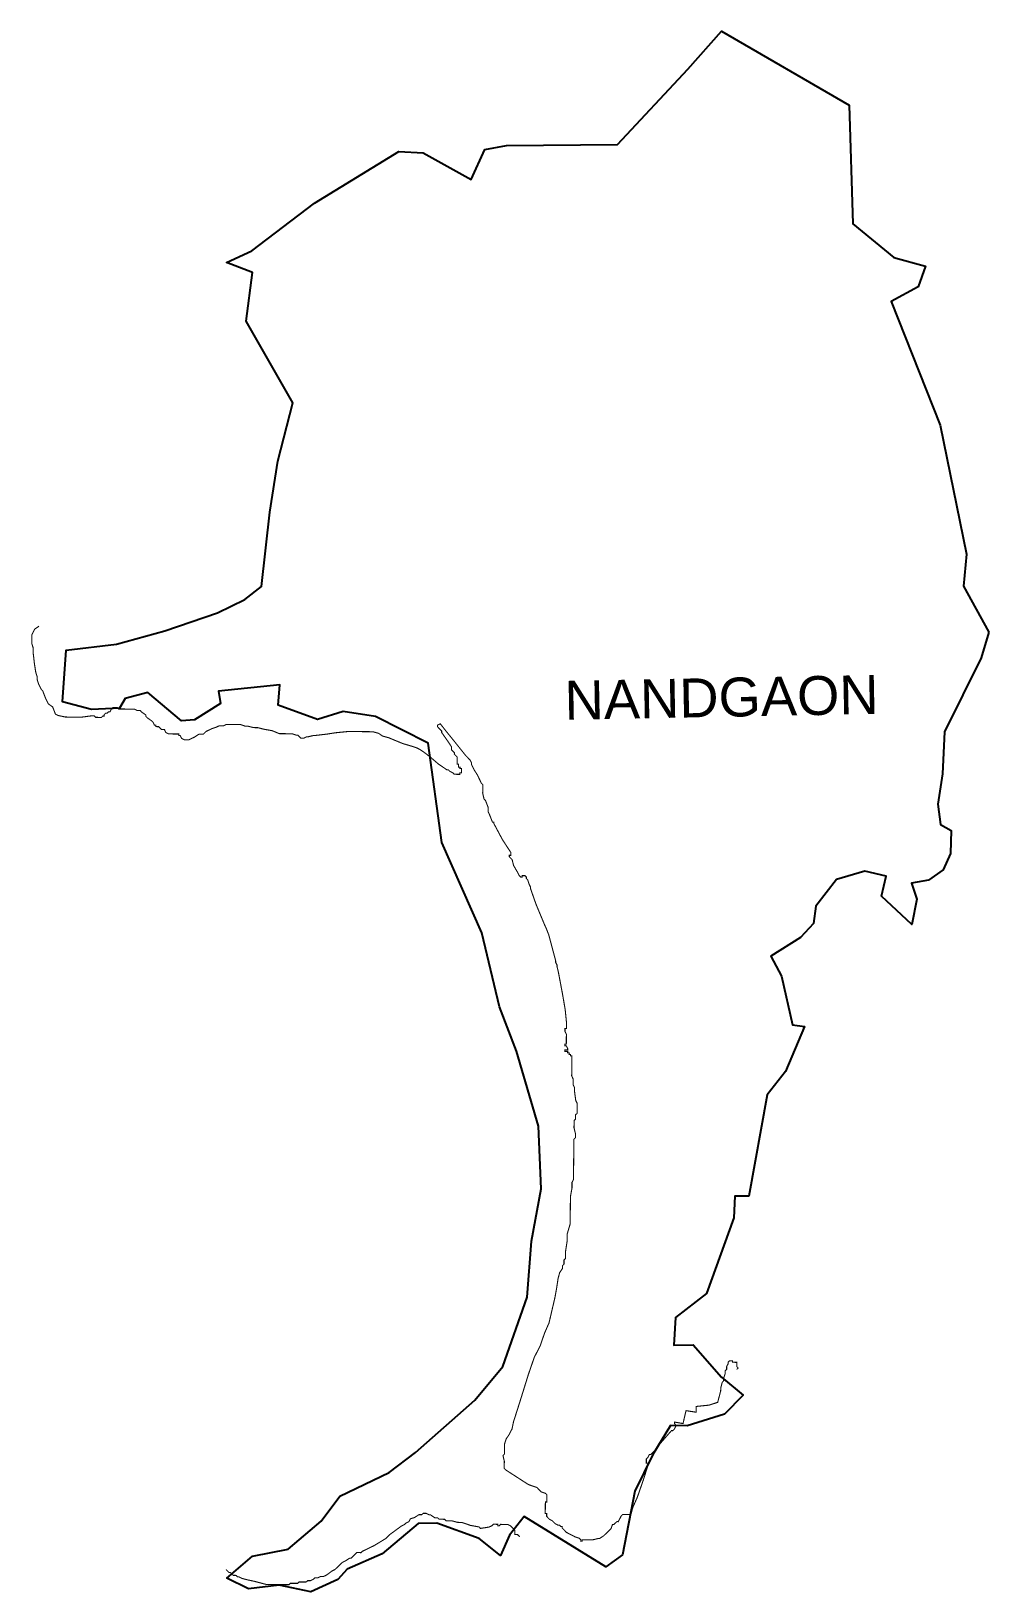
# Model space of a CAD drawing. Header units: metres. Extents: x 279473 to 282149, y 2032555 to 2036914.
import ezdxf

# ---------------------------------------------------------------- set-up
doc = ezdxf.new("R2010")
doc.units = ezdxf.units.M
for name, color, linetype in [('HIGH TIDE LINE', 6, 'Continuous'), ('village', 3, 'Continuous'), ('VILLAGE NAME', 250, 'Continuous')]:
    doc.layers.add(name, color=color, linetype=linetype)
doc.styles.get("Standard").update_dxf_attribs({"font": 'calibri.ttf'})

msp = doc.modelspace()

# ---------------------------------------------------------------- linework, layer by layer
at = {"layer": 'HIGH TIDE LINE', "lineweight": 0}
for points in [[(281444.4, 2033176, 3.01, 3.01, 0), (281448.4, 2033179.9, 3.01, 3.01, 0), (281444.5, 2033184, 3.01, 3.01, 0), (281444.6, 2033192, 3.01, 3.01, 0), (281444.6, 2033196, 3.01, 3.01, 0), (281436.6, 2033196.1, 3.01, 3.01, 0), (281432.6, 2033196.2, 3.01, 3.01, 0), (281432.6, 2033200.2, 3.01, 3.01, 0), (281428.6, 2033200.2, 3.01, 3.01, 0), (281424.6, 2033200.3, 3.01, 3.01, 0), (281420.5, 2033196.3, 3.01, 3.01, 0), (281420.5, 2033192.3, 3.01, 3.01, 0), (281416.4, 2033184.3, 3.01, 3.01, 0), (281416.3, 2033176.3, 3.01, 3.01, 0), (281412.2, 2033172.3, 3.01, 3.01, 0), (281412.1, 2033164.2, 3.01, 3.01, 0), (281408, 2033152.2, 3.01, 3.01, 0), (281407.9, 2033144.2, 3.01, 3.01, 0), (281403.9, 2033140.2, 3.01, 3.01, 0), (281399.7, 2033124.2, 3.01, 3.01, 0), (281399.6, 2033116.2, 3.01, 3.01, 0), (281391.2, 2033084.2, 3.01, 3.01, 0), (281367.1, 2033076.4, 3.01, 3.01, 0), (281330.9, 2033072.7, 3.01, 3.01, 0), (281330.7, 2033056.7, 3.01, 3.01, 0), (281302.7, 2033061, 3.01, 3.01, 0), (281294.3, 2033024.9, 3.01, 3.01, 0), (281270.2, 2033029.2, 3.01, 3.01, 0), (281270.2, 2033025.2, 3.01, 3.01, 0), (281274.2, 2033021.1, 3.01, 3.01, 0), (281274.1, 2033017.1, 3.01, 3.01, 0), (281270, 2033009.1, 3.01, 3.01, 0), (281266, 2033005.2, 3.01, 3.01, 0), (281262, 2033005.2, 3.01, 3.01, 0), (281224.5, 2032962, 3.01, 3.01, 0), (281220.4, 2032954.1, 3.01, 3.01, 0), (281212.2, 2032946.2, 3.01, 3.01, 0), (281208.2, 2032942.2, 3.01, 3.01, 0), (281204.1, 2032938.3, 3.01, 3.01, 0), (281200.1, 2032938.3, 3.01, 3.01, 0), (281196, 2032930.3, 3.01, 3.01, 0), (281191.9, 2032926.4, 3.01, 3.01, 0), (281191.8, 2032914.4, 3.01, 3.01, 0), (281195.8, 2032914.3, 3.01, 3.01, 0), (281195.7, 2032906.3, 3.01, 3.01, 0), (281183.1, 2032866.4, 3.01, 3.01, 0), (281166.4, 2032818.5, 3.01, 3.01, 0), (281154, 2032790.6, 3.01, 3.01, 0), (281149.8, 2032774.6, 3.01, 3.01, 0), (281145.7, 2032770.6, 3.01, 3.01, 0), (281125.7, 2032770.9, 3.01, 3.01, 0), (281121.6, 2032766.9, 3.01, 3.01, 0), (281113.4, 2032751, 3.01, 3.01, 0), (281109.4, 2032751.1, 3.01, 3.01, 0), (281105.3, 2032747.1, 3.01, 3.01, 0), (281101.3, 2032743.2, 3.01, 3.01, 0), (281097.3, 2032743.2, 3.01, 3.01, 0), (281093.1, 2032731.2, 3.01, 3.01, 0), (281080.9, 2032719.4, 3.01, 3.01, 0), (281072.8, 2032711.5, 3.01, 3.01, 0), (281060.7, 2032703.6, 3.01, 3.01, 0), (281056.7, 2032703.7, 3.01, 3.01, 0), (281040.6, 2032699.9, 3.01, 3.01, 0), (281012.5, 2032700.2, 3.01, 3.01, 0), (281012.5, 2032696.2, 3.01, 3.01, 0), (281008.4, 2032696.3, 3.01, 3.01, 0), (281008.5, 2032700.3, 3.01, 3.01, 0), (281004.5, 2032704.4, 3.01, 3.01, 0), (280992.6, 2032708.5, 3.01, 3.01, 0), (280976.6, 2032716.8, 3.01, 3.01, 0), (280968.7, 2032720.9, 3.01, 3.01, 0), (280964.7, 2032724.9, 3.01, 3.01, 0), (280956.8, 2032733.1, 3.01, 3.01, 0), (280956.9, 2032737.1, 3.01, 3.01, 0), (280952.9, 2032737.1, 3.01, 3.01, 0), (280948.9, 2032741.2, 3.01, 3.01, 0), (280944.9, 2032741.2, 3.01, 3.01, 0), (280936.9, 2032745.4, 3.01, 3.01, 0), (280933, 2032749.4, 3.01, 3.01, 0), (280929, 2032753.5, 3.01, 3.01, 0), (280921.1, 2032757.6, 3.01, 3.01, 0), (280913.2, 2032765.7, 3.01, 3.01, 0), (280913.3, 2032773.7, 3.01, 3.01, 0), (280909.3, 2032773.8, 3.01, 3.01, 0), (280909.7, 2032805.9, 3.01, 3.01, 0), (280913.7, 2032805.8, 3.01, 3.01, 0), (280914, 2032825.9, 3.01, 3.01, 0), (280910, 2032829.9, 3.01, 3.01, 0), (280898, 2032834.1, 3.01, 3.01, 0), (280890.1, 2032842.2, 3.01, 3.01, 0), (280886.2, 2032846.3, 3.01, 3.01, 0), (280862.2, 2032854.6, 3.01, 3.01, 0), (280798.6, 2032895.6, 3.01, 3.01, 0), (280794.7, 2032899.6, 3.01, 3.01, 0), (280794.9, 2032919.7, 3.01, 3.01, 0), (280791.2, 2032935.8, 3.01, 3.01, 0), (280795.2, 2032939.7, 3.01, 3.01, 0), (280795.6, 2032967.8, 3.01, 3.01, 0), (280800, 2032981.9, 3.01, 3.01, 0), (280808.2, 2032993.9, 3.01, 3.01, 0), (280816.4, 2033009.8, 3.01, 3.01, 0), (280820.6, 2033029.9, 3.01, 3.01, 0), (280837.2, 2033081.9, 3.01, 3.01, 0), (280849.7, 2033121.9, 3.01, 3.01, 0), (280862.1, 2033161.9, 3.01, 3.01, 0), (280878.7, 2033210, 3.01, 3.01, 0), (280895.1, 2033241.9, 3.01, 3.01, 0), (280907.5, 2033277.9, 3.01, 3.01, 0), (280919.8, 2033305.9, 3.01, 3.01, 0), (280928.2, 2033341.9, 3.01, 3.01, 0), (280936.6, 2033378, 3.01, 3.01, 0), (280940.9, 2033402, 3.01, 3.01, 0), (280945.2, 2033430.1, 3.01, 3.01, 0), (280949.4, 2033446.1, 3.01, 3.01, 0), (280957.5, 2033458.1, 3.01, 3.01, 0), (280957.6, 2033466.1, 3.01, 3.01, 0), (280961.7, 2033470.1, 3.01, 3.01, 0), (280961.8, 2033482.1, 3.01, 3.01, 0), (280965.9, 2033486.1, 3.01, 3.01, 0), (280966.1, 2033506.2, 3.01, 3.01, 0), (280970.4, 2033534.2, 3.01, 3.01, 0), (280970.6, 2033554.3, 3.01, 3.01, 0), (280978.9, 2033582.3, 3.01, 3.01, 0), (280979.7, 2033658.6, 3.01, 3.01, 0), (280984, 2033682.7, 3.01, 3.01, 0), (280984.1, 2033698.7, 3.01, 3.01, 0), (280988.2, 2033706.7, 3.01, 3.01, 0), (280989.4, 2033819.1, 3.01, 3.01, 0), (280993.5, 2033823.1, 3.01, 3.01, 0), (280993.6, 2033835.1, 3.01, 3.01, 0), (280989.7, 2033851.2, 3.01, 3.01, 0), (280989.9, 2033871.3, 3.01, 3.01, 0), (280994, 2033875.3, 3.01, 3.01, 0), (280994.1, 2033887.3, 3.01, 3.01, 0), (280998.2, 2033891.3, 3.01, 3.01, 0), (280998.5, 2033919.4, 3.01, 3.01, 0), (280994.5, 2033927.5, 3.01, 3.01, 0), (280990.8, 2033955.6, 3.01, 3.01, 0), (280990.9, 2033963.7, 3.01, 3.01, 0), (280987, 2033971.7, 3.01, 3.01, 0), (280987.1, 2033987.8, 3.01, 3.01, 0), (280983.2, 2033995.9, 3.01, 3.01, 0), (280983.8, 2034052.1, 3.01, 3.01, 0), (280979.8, 2034052.1, 3.01, 3.01, 0), (280979.8, 2034056.1, 3.01, 3.01, 0), (280975.8, 2034056.2, 3.01, 3.01, 0), (280975.9, 2034060.2, 3.01, 3.01, 0), (280971.8, 2034060.2, 3.01, 3.01, 0), (280971.9, 2034064.2, 3.01, 3.01, 0), (280963.9, 2034064.3, 3.01, 3.01, 0), (280963.9, 2034068.3, 3.01, 3.01, 0), (280971.9, 2034068.3, 3.01, 3.01, 0), (280972, 2034072.3, 3.01, 3.01, 0), (280968, 2034080.3, 3.01, 3.01, 0), (280964, 2034080.4, 3.01, 3.01, 0), (280964.1, 2034084.4, 3.01, 3.01, 0), (280968.1, 2034084.4, 3.01, 3.01, 0), (280968.4, 2034112.5, 3.01, 3.01, 0), (280964.4, 2034120.5, 3.01, 3.01, 0), (280964.5, 2034128.6, 3.01, 3.01, 0), (280968.5, 2034128.5, 3.01, 3.01, 0), (280968.7, 2034144.6, 3.01, 3.01, 0), (280965.1, 2034180.8, 3.01, 3.01, 0), (280957.5, 2034225, 3.01, 3.01, 0), (280946.1, 2034285.4, 3.01, 3.01, 0), (280942.2, 2034301.5, 3.01, 3.01, 0), (280942.3, 2034305.5, 3.01, 3.01, 0), (280938.3, 2034313.5, 3.01, 3.01, 0), (280938.4, 2034317.6, 3.01, 3.01, 0), (280919.1, 2034390, 3.01, 3.01, 0), (280911.2, 2034410.2, 3.01, 3.01, 0), (280907.3, 2034418.3, 3.01, 3.01, 0), (280895.6, 2034446.5, 3.01, 3.01, 0), (280883.8, 2034474.7, 3.01, 3.01, 0), (280868.2, 2034519, 3.01, 3.01, 0), (280868.3, 2034523.1, 3.01, 3.01, 0), (280864.3, 2034531.1, 3.01, 3.01, 0), (280860.4, 2034543.2, 3.01, 3.01, 0), (280856.5, 2034547.3, 3.01, 3.01, 0), (280856.5, 2034551.3, 3.01, 3.01, 0), (280852.5, 2034555.3, 3.01, 3.01, 0), (280844.5, 2034555.4, 3.01, 3.01, 0), (280844.5, 2034551.4, 3.01, 3.01, 0), (280840.5, 2034551.5, 3.01, 3.01, 0), (280836.5, 2034555.5, 3.01, 3.01, 0), (280832.6, 2034563.6, 3.01, 3.01, 0), (280820.7, 2034583.8, 3.01, 3.01, 0), (280816.9, 2034599.9, 3.01, 3.01, 0), (280808.9, 2034608, 3.01, 3.01, 0), (280809, 2034612, 3.01, 3.01, 0), (280813, 2034612, 3.01, 3.01, 0), (280813.1, 2034620, 3.01, 3.01, 0), (280789.4, 2034656.4, 3.01, 3.01, 0), (280765.7, 2034700.8, 3.01, 3.01, 0), (280765.8, 2034704.8, 3.01, 3.01, 0), (280761.8, 2034704.9, 3.01, 3.01, 0), (280753.9, 2034725, 3.01, 3.01, 0), (280750, 2034733.1, 3.01, 3.01, 0), (280750.1, 2034745.1, 3.01, 3.01, 0), (280742.3, 2034765.3, 3.01, 3.01, 0), (280738.3, 2034769.3, 3.01, 3.01, 0), (280734.5, 2034785.4, 3.01, 3.01, 0), (280734.7, 2034809.5, 3.01, 3.01, 0), (280730.8, 2034813.6, 3.01, 3.01, 0), (280719, 2034837.8, 3.01, 3.01, 0), (280711.1, 2034849.9, 3.01, 3.01, 0), (280703.2, 2034866.1, 3.01, 3.01, 0), (280703.3, 2034870.1, 3.01, 3.01, 0), (280699.3, 2034878.2, 3.01, 3.01, 0), (280691.4, 2034886.3, 3.01, 3.01, 0), (280687.4, 2034890.3, 3.01, 3.01, 0), (280651.7, 2034934.9, 3.01, 3.01, 0), (280631.9, 2034959.2, 3.01, 3.01, 0), (280616.1, 2034979.4, 3.01, 3.01, 0), (280608, 2034975.5, 3.01, 3.01, 0), (280608, 2034971.5, 3.01, 3.01, 0), (280619.9, 2034959.3, 3.01, 3.01, 0), (280619.8, 2034955.3, 3.01, 3.01, 0), (280639.6, 2034927, 3.01, 3.01, 0), (280647.5, 2034914.8, 3.01, 3.01, 0), (280647.4, 2034906.8, 3.01, 3.01, 0), (280651.4, 2034902.8, 3.01, 3.01, 0), (280655.4, 2034898.7, 3.01, 3.01, 0), (280655.3, 2034894.7, 3.01, 3.01, 0), (280659.3, 2034890.6, 3.01, 3.01, 0), (280663.3, 2034886.6, 3.01, 3.01, 0), (280663.1, 2034866.5, 3.01, 3.01, 0), (280667.1, 2034866.5, 3.01, 3.01, 0), (280667, 2034858.4, 3.01, 3.01, 0), (280671, 2034858.4, 3.01, 3.01, 0), (280671, 2034854.4, 3.01, 3.01, 0), (280675, 2034854.3, 3.01, 3.01, 0), (280674.9, 2034842.3, 3.01, 3.01, 0), (280670.9, 2034842.3, 3.01, 3.01, 0), (280670.8, 2034838.3, 3.01, 3.01, 0), (280654.8, 2034838.5, 3.01, 3.01, 0), (280650.8, 2034842.5, 3.01, 3.01, 0), (280642.8, 2034846.6, 3.01, 3.01, 0), (280638.8, 2034850.7, 3.01, 3.01, 0), (280634.8, 2034850.7, 3.01, 3.01, 0), (280610.9, 2034867, 3.01, 3.01, 0), (280587, 2034887.4, 3.01, 3.01, 0), (280571.1, 2034899.6, 3.01, 3.01, 0), (280559.1, 2034907.7, 3.01, 3.01, 0), (280551.1, 2034911.8, 3.01, 3.01, 0), (280539.1, 2034916, 3.01, 3.01, 0), (280511.1, 2034924.3, 3.01, 3.01, 0), (280471.1, 2034940.8, 3.01, 3.01, 0), (280455.1, 2034945, 3.01, 3.01, 0), (280443.2, 2034953.1, 3.01, 3.01, 0), (280427.2, 2034957.3, 3.01, 3.01, 0), (280358.9, 2034958, 3.01, 3.01, 0), (280322.7, 2034954.4, 3.01, 3.01, 0), (280298.6, 2034950.6, 3.01, 3.01, 0), (280266.5, 2034946.9, 3.01, 3.01, 0), (280262.4, 2034947, 3.01, 3.01, 0), (280246.3, 2034943.1, 3.01, 3.01, 0), (280242.3, 2034943.2, 3.01, 3.01, 0), (280234.3, 2034939.2, 3.01, 3.01, 0), (280226.2, 2034939.3, 3.01, 3.01, 0), (280218.3, 2034947.4, 3.01, 3.01, 0), (280214.3, 2034947.5, 3.01, 3.01, 0), (280202.3, 2034951.6, 3.01, 3.01, 0), (280166.1, 2034952, 3.01, 3.01, 0), (280146.2, 2034960.2, 3.01, 3.01, 0), (280122.1, 2034964.5, 3.01, 3.01, 0), (280106.1, 2034968.7, 3.01, 3.01, 0), (280094.1, 2034968.8, 3.01, 3.01, 0), (280078, 2034973, 3.01, 3.01, 0), (280070, 2034973.1, 3.01, 3.01, 0), (280058, 2034977.2, 3.01, 3.01, 0), (280017.9, 2034977.6, 3.01, 3.01, 0), (280009.8, 2034973.7, 3.01, 3.01, 0), (279997.8, 2034973.8, 3.01, 3.01, 0), (279989.7, 2034969.9, 3.01, 3.01, 0), (279977.6, 2034966, 3.01, 3.01, 0), (279961.5, 2034958.1, 3.01, 3.01, 0), (279953.4, 2034950.2, 3.01, 3.01, 0), (279941.3, 2034950.3, 3.01, 3.01, 0), (279929.2, 2034942.4, 3.01, 3.01, 0), (279921.1, 2034938.5, 3.01, 3.01, 0), (279913, 2034934.5, 3.01, 3.01, 0), (279901, 2034934.7, 3.01, 3.01, 0), (279893, 2034938.8, 3.01, 3.01, 0), (279889.1, 2034946.8, 3.01, 3.01, 0), (279885.1, 2034946.9, 3.01, 3.01, 0), (279885.1, 2034950.9, 3.01, 3.01, 0), (279857, 2034951.2, 3.01, 3.01, 0), (279849, 2034955.3, 3.01, 3.01, 0), (279845.1, 2034963.4, 3.01, 3.01, 0), (279837.1, 2034963.4, 3.01, 3.01, 0), (279833.1, 2034967.5, 3.01, 3.01, 0), (279829.1, 2034971.5, 3.01, 3.01, 0), (279821.1, 2034971.6, 3.01, 3.01, 0), (279821.1, 2034975.6, 3.01, 3.01, 0), (279817.1, 2034975.7, 3.01, 3.01, 0), (279813.2, 2034983.8, 3.01, 3.01, 0), (279809.2, 2034987.8, 3.01, 3.01, 0), (279797.3, 2034996, 3.01, 3.01, 0), (279793.3, 2035000, 3.01, 3.01, 0), (279793.3, 2035004, 3.01, 3.01, 0), (279781.4, 2035012.2, 3.01, 3.01, 0), (279777.4, 2035016.3, 3.01, 3.01, 0), (279769.4, 2035016.3, 3.01, 3.01, 0), (279761.4, 2035020.4, 3.01, 3.01, 0), (279717.2, 2035020.9, 3.01, 3.01, 0), (279713.3, 2035025, 3.01, 3.01, 0), (279701.2, 2035025.1, 3.01, 3.01, 0), (279701.2, 2035021.1, 3.01, 3.01, 0), (279697.2, 2035021.1, 3.01, 3.01, 0), (279693.1, 2035013.1, 3.01, 3.01, 0), (279689, 2035013.2, 3.01, 3.01, 0), (279685, 2035009.2, 3.01, 3.01, 0), (279681, 2035009.2, 3.01, 3.01, 0), (279676.9, 2035005.3, 3.01, 3.01, 0), (279676.9, 2035001.2, 3.01, 3.01, 0), (279672.9, 2035001.3, 3.01, 3.01, 0), (279668.8, 2034997.3, 3.01, 3.01, 0), (279652.7, 2034997.5, 3.01, 3.01, 0), (279648.8, 2035001.5, 3.01, 3.01, 0), (279640.7, 2035001.6, 3.01, 3.01, 0), (279612.6, 2034997.9, 3.01, 3.01, 0), (279568.4, 2034998.4, 3.01, 3.01, 0), (279548.4, 2035002.6, 3.01, 3.01, 0), (279540.4, 2035006.7, 3.01, 3.01, 0), (279532.6, 2035026.8, 3.01, 3.01, 0), (279520.7, 2035035, 3.01, 3.01, 0), (279512.8, 2035051.1, 3.01, 3.01, 0), (279505, 2035071.3, 3.01, 3.01, 0), (279501, 2035075.3, 3.01, 3.01, 0), (279497.1, 2035083.4, 3.01, 3.01, 0), (279493.1, 2035091.5, 3.01, 3.01, 0), (279489.3, 2035103.6, 3.01, 3.01, 0), (279489.3, 2035111.6, 3.01, 3.01, 0), (279485.4, 2035123.7, 3.01, 3.01, 0), (279481.7, 2035147.8, 3.01, 3.01, 0), (279478, 2035180, 3.01, 3.01, 0), (279478.1, 2035192, 3.01, 3.01, 0), (279474.2, 2035204.1, 3.01, 3.01, 0), (279474.5, 2035228.2, 3.01, 3.01, 0), (279478.6, 2035236.2, 3.01, 3.01, 0), (279482.7, 2035244.2, 3.01, 3.01, 0), (279494.8, 2035252.1, 3.01, 3.01, 0)], [(280017.2, 2032617.3, 3.01, 3.01, 0), (280021.1, 2032613.3, 3.01, 3.01, 0), (280025.1, 2032609.2, 3.01, 3.01, 0), (280029.1, 2032609.1, 3.01, 3.01, 0), (280033, 2032605.1, 3.01, 3.01, 0), (280037, 2032601, 3.01, 3.01, 0), (280045, 2032600.9, 3.01, 3.01, 0), (280049, 2032596.9, 3.01, 3.01, 0), (280053, 2032596.8, 3.01, 3.01, 0), (280060.9, 2032592.7, 3.01, 3.01, 0), (280076.9, 2032588.5, 3.01, 3.01, 0), (280096.9, 2032584.2, 3.01, 3.01, 0), (280128.9, 2032575.7, 3.01, 3.01, 0), (280193, 2032574.9, 3.01, 3.01, 0), (280197.1, 2032578.8, 3.01, 3.01, 0), (280217.1, 2032578.6, 3.01, 3.01, 0), (280221.2, 2032582.5, 3.01, 3.01, 0), (280241.2, 2032582.3, 3.01, 3.01, 0), (280245.3, 2032586.2, 3.01, 3.01, 0), (280253.3, 2032586.1, 3.01, 3.01, 0), (280261.3, 2032590, 3.01, 3.01, 0), (280265.4, 2032594, 3.01, 3.01, 0), (280273.4, 2032593.8, 3.01, 3.01, 0), (280281.5, 2032597.8, 3.01, 3.01, 0), (280289.5, 2032597.6, 3.01, 3.01, 0), (280297.6, 2032601.5, 3.01, 3.01, 0), (280313.8, 2032613.4, 3.01, 3.01, 0), (280321.8, 2032617.3, 3.01, 3.01, 0), (280330, 2032625.2, 3.01, 3.01, 0), (280338.1, 2032633.1, 3.01, 3.01, 0), (280342.2, 2032637, 3.01, 3.01, 0), (280350.2, 2032640.9, 3.01, 3.01, 0), (280362.4, 2032648.8, 3.01, 3.01, 0), (280366.4, 2032648.7, 3.01, 3.01, 0), (280370.4, 2032652.7, 3.01, 3.01, 0), (280378.6, 2032660.6, 3.01, 3.01, 0), (280382.6, 2032664.6, 3.01, 3.01, 0), (280394.6, 2032664.4, 3.01, 3.01, 0), (280398.7, 2032668.4, 3.01, 3.01, 0), (280431, 2032684, 3.01, 3.01, 0), (280463.3, 2032703.6, 3.01, 3.01, 0), (280475.5, 2032715.4, 3.01, 3.01, 0), (280507.9, 2032739.1, 3.01, 3.01, 0), (280516, 2032743, 3.01, 3.01, 0), (280520, 2032746.9, 3.01, 3.01, 0), (280528.1, 2032750.8, 3.01, 3.01, 0), (280532.2, 2032758.8, 3.01, 3.01, 0), (280544.3, 2032762.6, 3.01, 3.01, 0), (280556.4, 2032770.5, 3.01, 3.01, 0), (280564.4, 2032770.4, 3.01, 3.01, 0), (280568.5, 2032774.3, 3.01, 3.01, 0), (280576.5, 2032774.2, 3.01, 3.01, 0), (280584.5, 2032770.1, 3.01, 3.01, 0), (280588.5, 2032770.1, 3.01, 3.01, 0), (280600.4, 2032761.9, 3.01, 3.01, 0), (280608.4, 2032761.8, 3.01, 3.01, 0), (280612.4, 2032757.7, 3.01, 3.01, 0), (280628.4, 2032757.5, 3.01, 3.01, 0), (280632.4, 2032753.4, 3.01, 3.01, 0), (280648.4, 2032753.2, 3.01, 3.01, 0), (280664.4, 2032749, 3.01, 3.01, 0), (280676.4, 2032748.8, 3.01, 3.01, 0), (280700.3, 2032740.5, 3.01, 3.01, 0), (280724.3, 2032736.2, 3.01, 3.01, 0), (280728.3, 2032732.1, 3.01, 3.01, 0), (280752.4, 2032735.8, 3.01, 3.01, 0), (280760.5, 2032739.7, 3.01, 3.01, 0), (280764.5, 2032743.7, 3.01, 3.01, 0), (280776.6, 2032743.5, 3.01, 3.01, 0), (280776.5, 2032739.5, 3.01, 3.01, 0), (280780.5, 2032739.4, 3.01, 3.01, 0), (280784.6, 2032743.4, 3.01, 3.01, 0), (280804.6, 2032743.1, 3.01, 3.01, 0), (280812.6, 2032739, 3.01, 3.01, 0), (280816.5, 2032734.9, 3.01, 3.01, 0), (280820.5, 2032730.9, 3.01, 3.01, 0), (280824.4, 2032726.8, 3.01, 3.01, 0), (280824.3, 2032714.8, 3.01, 3.01, 0), (280832.3, 2032714.7, 3.01, 3.01, 0), (280836.3, 2032710.6, 3.01, 3.01, 0), (280838.2, 2032708.6, 3.01, 3.01, 0)]]:
    msp.add_lwpolyline(points, format="xyseb", dxfattribs=at)
at = {"layer": 'village', "color": 3}
msp.add_polyline3d([(282148.9, 2035235.7, 0), (282127.2, 2035163.6, 0), (282024.7, 2034957.3, 0), (282019.3, 2034839.6, 0), (282006, 2034755.1, 0), (282014.3, 2034697.9, 0), (282043.4, 2034681.4, 0), (282042.2, 2034617.3, 0), (282020.9, 2034571.8, 0), (281979.9, 2034543, 0), (281933, 2034534.1, 0), (281947.4, 2034489.3, 0), (281933.6, 2034419.1, 0), (281848.6, 2034497.7, 0), (281862, 2034553.8, 0), (281802.7, 2034567.6, 0), (281723.4, 2034545, 0), (281665.9, 2034469.8, 0), (281658.5, 2034421.7, 0), (281622.4, 2034383, 0), (281539.7, 2034330.6, 0), (281569.3, 2034274.7, 0), (281600.7, 2034138.4, 0), (281634.2, 2034133.9, 0), (281581.1, 2034007.9, 0), (281529.9, 2033943.1, 0), (281478.3, 2033660.2, 0), (281439.1, 2033659.8, 0), (281436.4, 2033599.5, 0), (281359.5, 2033387.8, 0), (281272.9, 2033321.2, 0), (281268.2, 2033243.6, 0), (281322.4, 2033244.9, 0), (281401.4, 2033154.7, 0), (281462.8, 2033103.8, 0), (281409.8, 2033051.2, 0), (281305.6, 2033018.4, 0), (281259.6, 2033019.2, 0), (281210.2, 2032938.4, 0), (281159.6, 2032836, 0), (281125.2, 2032657.9, 0), (281078.3, 2032624.7, 0), (280850, 2032765.6, 0), (280809.7, 2032713.5, 0), (280784, 2032656.2, 0), (280724.5, 2032704.1, 0), (280606.4, 2032746.8, 0), (280554.2, 2032746.2, 0), (280453.7, 2032661.4, 0), (280355.6, 2032618.5, 0), (280330.1, 2032589, 0), (280254.2, 2032555.1, 0), (280166.1, 2032573.7, 0), (280079.9, 2032563.3, 0), (280019.6, 2032593, 0), (280091.6, 2032654.7, 0), (280190.6, 2032673.7, 0), (280283.1, 2032752.2, 0), (280334.9, 2032821.9, 0), (280473.1, 2032888.2, 0), (280546.6, 2032944.3, 0), (280712.4, 2033090, 0), (280790.8, 2033184.6, 0), (280858.6, 2033378.3, 0), (280870.6, 2033534.5, 0), (280897.9, 2033680.9, 0), (280890.8, 2033855.7, 0), (280828.9, 2034065, 0), (280781.3, 2034188.7, 0), (280732.1, 2034395.6, 0), (280620.4, 2034648, 0), (280582, 2034925.8, 0), (280434.9, 2035000.3, 0), (280344.6, 2035014.2, 0), (280273.1, 2034991.8, 0), (280162.5, 2035031.3, 0), (280167.5, 2035088.7, 0), (279996.3, 2035071, 0), (280001.6, 2035036.1, 0), (279929, 2034990.9, 0), (279893.1, 2034988, 0), (279798.8, 2035066.9, 0), (279735.8, 2035050.5, 0), (279719.4, 2035022.8, 0), (279640.8, 2035019.4, 0), (279560.1, 2035040.6, 0), (279570.9, 2035185.5, 0), (279711.4, 2035201.9, 0), (279846.6, 2035239.2, 0), (279993.8, 2035289.1, 0), (280069.6, 2035326.4, 0), (280116.3, 2035363.1, 0), (280139.5, 2035570.9, 0), (280161.6, 2035713.2, 0), (280204, 2035875.7, 0), (280073.4, 2036104.5, 0), (280090.9, 2036240.3, 0), (280018.3, 2036267.7, 0), (280089.4, 2036300.3, 0), (280264, 2036433.4, 0), (280499.7, 2036578.3, 0), (280567.9, 2036574.3, 0), (280702.1, 2036499.7, 0), (280740.7, 2036583.6, 0), (280801, 2036595.1, 0), (281110.8, 2036597.7, 0), (281307.7, 2036807.8, 0), (281402.2, 2036914, 0), (281758.7, 2036707.1, 0), (281768.5, 2036376.4, 0), (281883.7, 2036281.9, 0), (281972.2, 2036257.9, 0), (281951.2, 2036200, 0), (281876, 2036158.8, 0), (282012.7, 2035813.8, 0), (282086.3, 2035453.1, 0), (282078.1, 2035364.2, 0)], close=True, dxfattribs=at)

# ---------------------------------------------------------------- texts
at = {"layer": 'VILLAGE NAME', "insert": (280962.1, 2035099.2), "char_height": 108.748, "attachment_point": 1, "rotation": 1.1028}
msp.add_mtext_dynamic_manual_height_columns('{\\fArial|b0|i0|c0|p34;NANDGAON}', width=726.929, gutter_width=543.7, heights=[0], dxfattribs=at)

doc.saveas('drawing.dxf')
